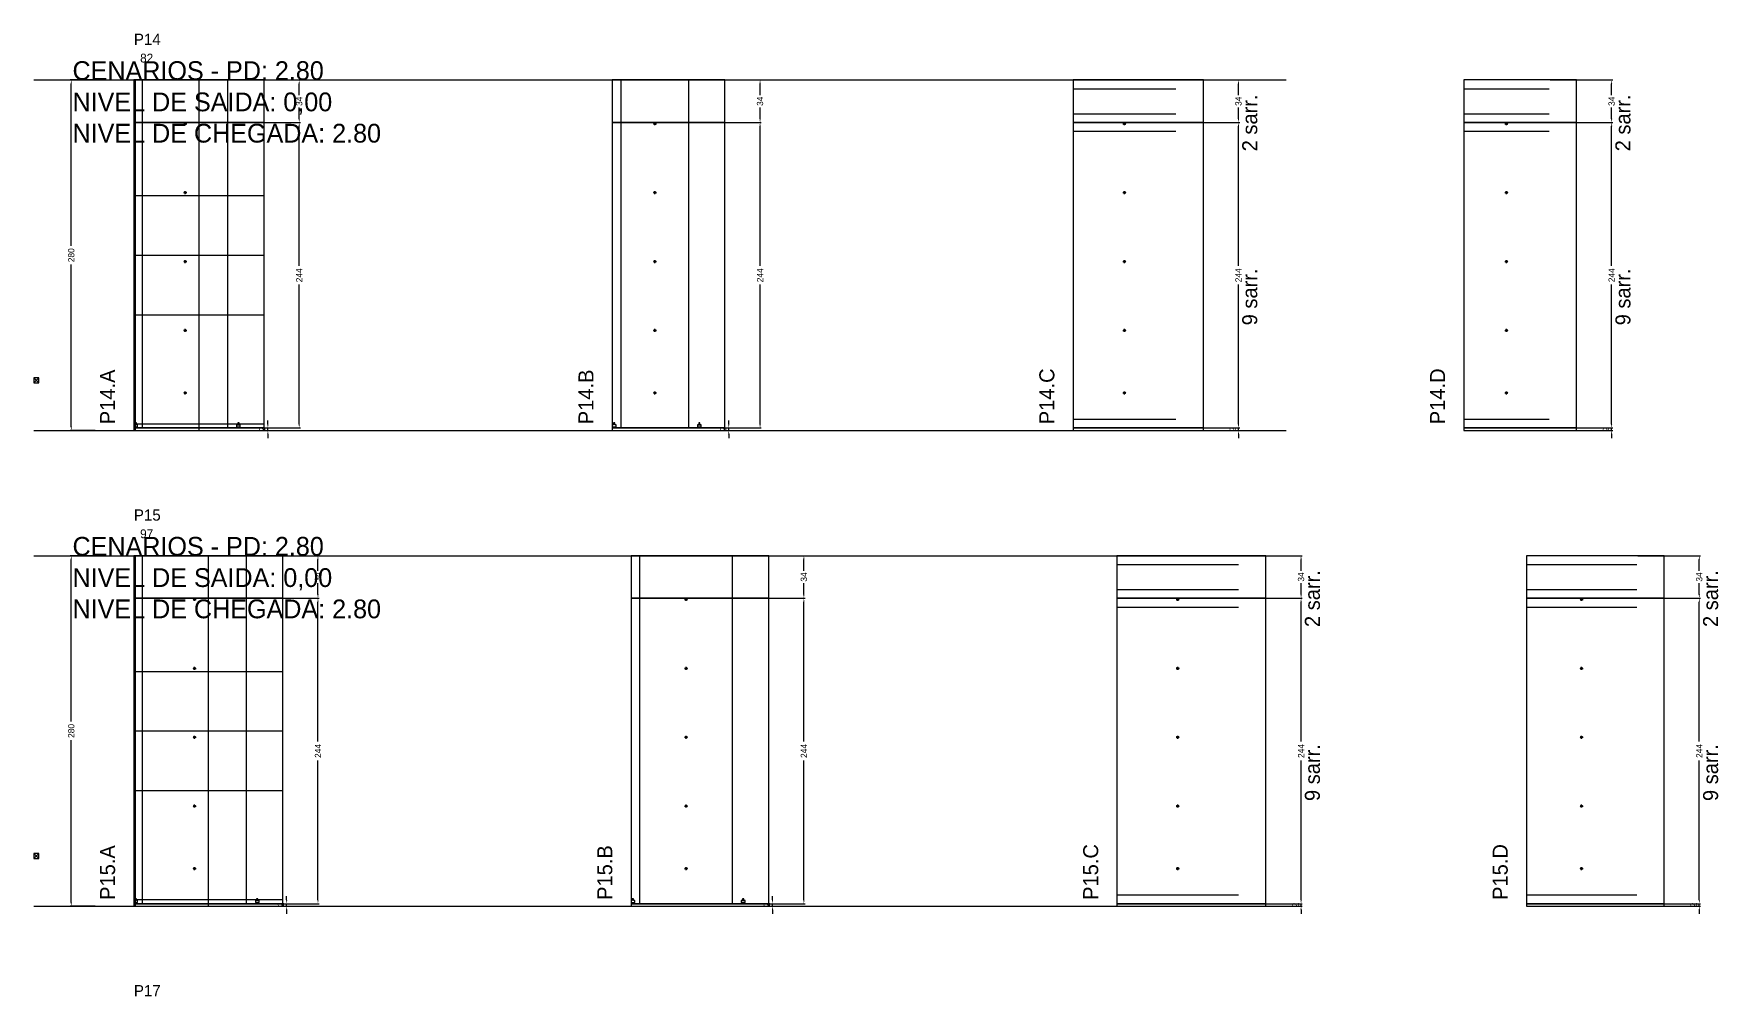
# Model space of a CAD drawing. Header units: centimetres. Extents: x -10500 to 4141, y -7986 to 295.
# Drawn here: x -7000 to -5655, y -5772 to -5003 of the extents above; entities that cross this region are included whole.
import ezdxf

# ---------------------------------------------------------------- set-up
doc = ezdxf.new("R2010")
doc.units = ezdxf.units.CM
doc.linetypes.add('DASHED', pattern=[2, -2])
for name, color, linetype in [('CHAPA', 140, 'Continuous'), ('COTA', 241, 'Continuous'), ('COTAS FURACAO', 16, 'Continuous'), ('Madeira', 30, 'Continuous'), ('MEIO_PONT', 160, 'Continuous'), ('NOMENCLATURA', 7, 'Continuous'), ('Nível', 160, 'Continuous'), ('Painéis', 200, 'Continuous'), ('Perfil Metálico', 150, 'Continuous'), ('SARR_2.2x7', 40, 'Continuous'), ('SARRAFO DE PRESSAO', 200, 'Continuous'), ('texto', 7, 'Continuous'), ('TEXTO_GERAL', 7, 'Continuous')]:
    doc.layers.add(name, color=color, linetype=linetype)
doc.dimstyles.new('PAINEL-NOVA', dxfattribs={"dimtxt": 5, "dimasz": 3, "dimexe": 1, "dimexo": 1, "dimgap": 1, "dimtad": 1, "dimcen": 2.5, "dimazin": 3, "dimtfac": 1, "dimtmove": 0, "dimatfit": 3})

# ---------------------------------------------------------------- blocks, each defined once
blk = doc.blocks.new('_CLOSEDFILLED')
at = {"color": 0, "linetype": 'BYBLOCK'}
blk.add_solid([(-1, 0.16), (0, 0), (-1, -0.16)], dxfattribs=at)
blk = doc.blocks.new('*D339')
for p, q in [((-6951, -5040), (-6971, -5040)), ((-6970, -5172.5), (-6970, -5043)), ((-6970, -5317), (-6970, -5187.5)), ((-6951, -5320), (-6971, -5320))]:
    blk.add_line(p, q)
at = {"layer": 'Defpoints'}
for p in [(-6950, -5040), (-6970, -5320), (-6950, -5320)]:
    blk.add_point(p, dxfattribs=at)
at = {"layer": 'COTA', "xscale": 3, "yscale": 3}
for p, rotation in [((-6970, -5040), 90), ((-6970, -5320), 270)]:
    blk.add_blockref('_CLOSEDFILLED', p, dxfattribs=dict(at, rotation=rotation))
at = {"layer": 'COTA', "insert": (-6970, -5180), "char_height": 5, "attachment_point": 5, "rotation": 90}
blk.add_mtext('280', dxfattribs=at)
blk = doc.blocks.new('MULDURA')
at = {"layer": 'Paineis'}
for p, q in [((0, 0), (4, 4)), ((4, 0), (0, 4))]:
    blk.add_line(p, q, dxfattribs=at)
blk.add_lwpolyline([(0, 0), (4, 0), (4, 4), (0, 4)], close=True, dxfattribs=at)
blk = doc.blocks.new('*D341')
for p, q in [((-6837, -5074), (-6787, -5074)), ((-6788, -5188.5), (-6788, -5077)), ((-6788, -5315), (-6788, -5203.5)), ((-6837, -5318), (-6787, -5318))]:
    blk.add_line(p, q)
at = {"layer": 'Defpoints'}
for p in [(-6838, -5074), (-6838, -5318), (-6788, -5318)]:
    blk.add_point(p, dxfattribs=at)
at = {"layer": 'COTA', "xscale": 3, "yscale": 3}
for p, rotation in [((-6788, -5074), 90), ((-6788, -5318), 270)]:
    blk.add_blockref('_CLOSEDFILLED', p, dxfattribs=dict(at, rotation=rotation))
at = {"layer": 'COTA', "insert": (-6788, -5196), "char_height": 5, "attachment_point": 5, "rotation": 90}
blk.add_mtext('244', dxfattribs=at)
blk = doc.blocks.new('*D342')
for p, q in [((-6837, -5040), (-6787, -5040)), ((-6788, -5052), (-6788, -5043)), ((-6788, -5071), (-6788, -5062)), ((-6837, -5074), (-6787, -5074))]:
    blk.add_line(p, q)
at = {"layer": 'Defpoints'}
for p in [(-6838, -5040), (-6838, -5074), (-6788, -5074)]:
    blk.add_point(p, dxfattribs=at)
at = {"layer": 'COTA', "xscale": 3, "yscale": 3}
for p, rotation in [((-6788, -5040), 90), ((-6788, -5074), 270)]:
    blk.add_blockref('_CLOSEDFILLED', p, dxfattribs=dict(at, rotation=rotation))
at = {"layer": 'COTA', "insert": (-6788, -5057), "char_height": 5, "attachment_point": 5, "rotation": 90}
blk.add_mtext('34', dxfattribs=at)
blk = doc.blocks.new('SLIPTEE')
at = {"layer": 'Paineis'}
blk.add_lwpolyline([(0, 0), (3, 0), (3, 1.5), (2, 1.5), (2, 3), (1, 3), (1, 1.5), (0, 1.5)], close=True, dxfattribs=at)
blk = doc.blocks.new('SLIPTDD')
at = {"layer": 'Paineis'}
blk.add_line((0, 1.5), (3, 1.5), dxfattribs=at)
blk.add_lwpolyline([(0, 0), (3, 0), (3, 1.5), (2, 1.5), (2, 3), (1, 3), (1, 1.5), (0, 1.5)], close=True, dxfattribs=at)
blk = doc.blocks.new('furacao')
at = {"layer": 'COTAS FURACAO'}
for p, q in [((-1.2, 0), (1.2, 0)), ((0, -1.2), (0, 1.2))]:
    blk.add_line(p, q, dxfattribs=at)
blk.add_circle((0, 0), 0.8, dxfattribs=at)
blk = doc.blocks.new('*D344')
for p, q in [((-6469, -5074), (-6419, -5074)), ((-6420, -5188.5), (-6420, -5077)), ((-6420, -5315), (-6420, -5203.5)), ((-6469, -5318), (-6419, -5318))]:
    blk.add_line(p, q)
at = {"layer": 'Defpoints'}
for p in [(-6470, -5074), (-6470, -5318), (-6420, -5318)]:
    blk.add_point(p, dxfattribs=at)
at = {"layer": 'COTA', "xscale": 3, "yscale": 3}
for p, rotation in [((-6420, -5074), 90), ((-6420, -5318), 270)]:
    blk.add_blockref('_CLOSEDFILLED', p, dxfattribs=dict(at, rotation=rotation))
at = {"layer": 'COTA', "insert": (-6420, -5196), "char_height": 5, "attachment_point": 5, "rotation": 90}
blk.add_mtext('244', dxfattribs=at)
blk = doc.blocks.new('*D345')
for p, q in [((-6469, -5040), (-6419, -5040)), ((-6420, -5052), (-6420, -5043)), ((-6420, -5071), (-6420, -5062)), ((-6469, -5074), (-6419, -5074))]:
    blk.add_line(p, q)
at = {"layer": 'Defpoints'}
for p in [(-6470, -5040), (-6470, -5074), (-6420, -5074)]:
    blk.add_point(p, dxfattribs=at)
at = {"layer": 'COTA', "xscale": 3, "yscale": 3}
for p, rotation in [((-6420, -5040), 90), ((-6420, -5074), 270)]:
    blk.add_blockref('_CLOSEDFILLED', p, dxfattribs=dict(at, rotation=rotation))
at = {"layer": 'COTA', "insert": (-6420, -5057), "char_height": 5, "attachment_point": 5, "rotation": 90}
blk.add_mtext('34', dxfattribs=at)
blk = doc.blocks.new('*D347')
for p, q in [((-6087, -5074), (-6037, -5074)), ((-6038, -5188.5), (-6038, -5077)), ((-6038, -5315), (-6038, -5203.5)), ((-6087, -5318), (-6037, -5318))]:
    blk.add_line(p, q)
at = {"layer": 'Defpoints'}
for p in [(-6088, -5074), (-6088, -5318), (-6038, -5318)]:
    blk.add_point(p, dxfattribs=at)
at = {"layer": 'COTA', "xscale": 3, "yscale": 3}
for p, rotation in [((-6038, -5074), 90), ((-6038, -5318), 270)]:
    blk.add_blockref('_CLOSEDFILLED', p, dxfattribs=dict(at, rotation=rotation))
at = {"layer": 'COTA', "insert": (-6038, -5196), "char_height": 5, "attachment_point": 5, "rotation": 90}
blk.add_mtext('244', dxfattribs=at)
blk = doc.blocks.new('*D348')
for p, q in [((-6087, -5040), (-6037, -5040)), ((-6038, -5052), (-6038, -5043)), ((-6038, -5071), (-6038, -5062)), ((-6087, -5074), (-6037, -5074))]:
    blk.add_line(p, q)
at = {"layer": 'Defpoints'}
for p in [(-6088, -5040), (-6088, -5074), (-6038, -5074)]:
    blk.add_point(p, dxfattribs=at)
at = {"layer": 'COTA', "xscale": 3, "yscale": 3}
for p, rotation in [((-6038, -5040), 90), ((-6038, -5074), 270)]:
    blk.add_blockref('_CLOSEDFILLED', p, dxfattribs=dict(at, rotation=rotation))
at = {"layer": 'COTA', "insert": (-6038, -5057), "char_height": 5, "attachment_point": 5, "rotation": 90}
blk.add_mtext('34', dxfattribs=at)
blk = doc.blocks.new('*D350')
for p, q in [((-5789, -5074), (-5739, -5074)), ((-5740, -5188.5), (-5740, -5077)), ((-5740, -5315), (-5740, -5203.5)), ((-5789, -5318), (-5739, -5318))]:
    blk.add_line(p, q)
at = {"layer": 'Defpoints'}
for p in [(-5790, -5074), (-5790, -5318), (-5740, -5318)]:
    blk.add_point(p, dxfattribs=at)
at = {"layer": 'COTA', "xscale": 3, "yscale": 3}
for p, rotation in [((-5740, -5074), 90), ((-5740, -5318), 270)]:
    blk.add_blockref('_CLOSEDFILLED', p, dxfattribs=dict(at, rotation=rotation))
at = {"layer": 'COTA', "insert": (-5740, -5196), "char_height": 5, "attachment_point": 5, "rotation": 90}
blk.add_mtext('244', dxfattribs=at)
blk = doc.blocks.new('*D351')
for p, q in [((-5789, -5040), (-5739, -5040)), ((-5740, -5052), (-5740, -5043)), ((-5740, -5071), (-5740, -5062)), ((-5789, -5074), (-5739, -5074))]:
    blk.add_line(p, q)
at = {"layer": 'Defpoints'}
for p in [(-5790, -5040), (-5790, -5074), (-5740, -5074)]:
    blk.add_point(p, dxfattribs=at)
at = {"layer": 'COTA', "xscale": 3, "yscale": 3}
for p, rotation in [((-5740, -5040), 90), ((-5740, -5074), 270)]:
    blk.add_blockref('_CLOSEDFILLED', p, dxfattribs=dict(at, rotation=rotation))
at = {"layer": 'COTA', "insert": (-5740, -5057), "char_height": 5, "attachment_point": 5, "rotation": 90}
blk.add_mtext('34', dxfattribs=at)
blk = doc.blocks.new('*D365')
for p, q in [((-6951, -5420), (-6971, -5420)), ((-6970, -5552.5), (-6970, -5423)), ((-6970, -5697), (-6970, -5567.5)), ((-6951, -5700), (-6971, -5700))]:
    blk.add_line(p, q)
at = {"layer": 'Defpoints'}
for p in [(-6950, -5420), (-6970, -5700), (-6950, -5700)]:
    blk.add_point(p, dxfattribs=at)
at = {"layer": 'COTA', "xscale": 3, "yscale": 3}
for p, rotation in [((-6970, -5420), 90), ((-6970, -5700), 270)]:
    blk.add_blockref('_CLOSEDFILLED', p, dxfattribs=dict(at, rotation=rotation))
at = {"layer": 'COTA', "insert": (-6970, -5560), "char_height": 5, "attachment_point": 5, "rotation": 90}
blk.add_mtext('280', dxfattribs=at)
blk = doc.blocks.new('*D367')
for p, q in [((-6822, -5454), (-6772, -5454)), ((-6773, -5568.5), (-6773, -5457)), ((-6773, -5695), (-6773, -5583.5)), ((-6822, -5698), (-6772, -5698))]:
    blk.add_line(p, q)
at = {"layer": 'Defpoints'}
for p in [(-6823, -5454), (-6823, -5698), (-6773, -5698)]:
    blk.add_point(p, dxfattribs=at)
at = {"layer": 'COTA', "xscale": 3, "yscale": 3}
for p, rotation in [((-6773, -5454), 90), ((-6773, -5698), 270)]:
    blk.add_blockref('_CLOSEDFILLED', p, dxfattribs=dict(at, rotation=rotation))
at = {"layer": 'COTA', "insert": (-6773, -5576), "char_height": 5, "attachment_point": 5, "rotation": 90}
blk.add_mtext('244', dxfattribs=at)
blk = doc.blocks.new('*D368')
for p, q in [((-6822, -5420), (-6772, -5420)), ((-6773, -5432), (-6773, -5423)), ((-6773, -5451), (-6773, -5442)), ((-6822, -5454), (-6772, -5454))]:
    blk.add_line(p, q)
at = {"layer": 'Defpoints'}
for p in [(-6823, -5420), (-6823, -5454), (-6773, -5454)]:
    blk.add_point(p, dxfattribs=at)
at = {"layer": 'COTA', "xscale": 3, "yscale": 3}
for p, rotation in [((-6773, -5420), 90), ((-6773, -5454), 270)]:
    blk.add_blockref('_CLOSEDFILLED', p, dxfattribs=dict(at, rotation=rotation))
at = {"layer": 'COTA', "insert": (-6773, -5437), "char_height": 5, "attachment_point": 5, "rotation": 90}
blk.add_mtext('34', dxfattribs=at)
blk = doc.blocks.new('*D370')
for p, q in [((-6434, -5454), (-6384, -5454)), ((-6385, -5568.5), (-6385, -5457)), ((-6385, -5695), (-6385, -5583.5)), ((-6434, -5698), (-6384, -5698))]:
    blk.add_line(p, q)
at = {"layer": 'Defpoints'}
for p in [(-6435, -5454), (-6435, -5698), (-6385, -5698)]:
    blk.add_point(p, dxfattribs=at)
at = {"layer": 'COTA', "xscale": 3, "yscale": 3}
for p, rotation in [((-6385, -5454), 90), ((-6385, -5698), 270)]:
    blk.add_blockref('_CLOSEDFILLED', p, dxfattribs=dict(at, rotation=rotation))
at = {"layer": 'COTA', "insert": (-6385, -5576), "char_height": 5, "attachment_point": 5, "rotation": 90}
blk.add_mtext('244', dxfattribs=at)
blk = doc.blocks.new('*D371')
for p, q in [((-6434, -5420), (-6384, -5420)), ((-6385, -5432), (-6385, -5423)), ((-6385, -5451), (-6385, -5442)), ((-6434, -5454), (-6384, -5454))]:
    blk.add_line(p, q)
at = {"layer": 'Defpoints'}
for p in [(-6435, -5420), (-6435, -5454), (-6385, -5454)]:
    blk.add_point(p, dxfattribs=at)
at = {"layer": 'COTA', "xscale": 3, "yscale": 3}
for p, rotation in [((-6385, -5420), 90), ((-6385, -5454), 270)]:
    blk.add_blockref('_CLOSEDFILLED', p, dxfattribs=dict(at, rotation=rotation))
at = {"layer": 'COTA', "insert": (-6385, -5437), "char_height": 5, "attachment_point": 5, "rotation": 90}
blk.add_mtext('34', dxfattribs=at)
blk = doc.blocks.new('*D373')
for p, q in [((-6037, -5454), (-5987, -5454)), ((-5988, -5568.5), (-5988, -5457)), ((-5988, -5695), (-5988, -5583.5)), ((-6037, -5698), (-5987, -5698))]:
    blk.add_line(p, q)
at = {"layer": 'Defpoints'}
for p in [(-6038, -5454), (-6038, -5698), (-5988, -5698)]:
    blk.add_point(p, dxfattribs=at)
at = {"layer": 'COTA', "xscale": 3, "yscale": 3}
for p, rotation in [((-5988, -5454), 90), ((-5988, -5698), 270)]:
    blk.add_blockref('_CLOSEDFILLED', p, dxfattribs=dict(at, rotation=rotation))
at = {"layer": 'COTA', "insert": (-5988, -5576), "char_height": 5, "attachment_point": 5, "rotation": 90}
blk.add_mtext('244', dxfattribs=at)
blk = doc.blocks.new('*D374')
for p, q in [((-6037, -5420), (-5987, -5420)), ((-5988, -5432), (-5988, -5423)), ((-5988, -5451), (-5988, -5442)), ((-6037, -5454), (-5987, -5454))]:
    blk.add_line(p, q)
at = {"layer": 'Defpoints'}
for p in [(-6038, -5420), (-6038, -5454), (-5988, -5454)]:
    blk.add_point(p, dxfattribs=at)
at = {"layer": 'COTA', "xscale": 3, "yscale": 3}
for p, rotation in [((-5988, -5420), 90), ((-5988, -5454), 270)]:
    blk.add_blockref('_CLOSEDFILLED', p, dxfattribs=dict(at, rotation=rotation))
at = {"layer": 'COTA', "insert": (-5988, -5437), "char_height": 5, "attachment_point": 5, "rotation": 90}
blk.add_mtext('34', dxfattribs=at)
blk = doc.blocks.new('*D376')
for p, q in [((-5719, -5454), (-5669, -5454)), ((-5670, -5568.5), (-5670, -5457)), ((-5670, -5695), (-5670, -5583.5)), ((-5719, -5698), (-5669, -5698))]:
    blk.add_line(p, q)
at = {"layer": 'Defpoints'}
for p in [(-5720, -5454), (-5720, -5698), (-5670, -5698)]:
    blk.add_point(p, dxfattribs=at)
at = {"layer": 'COTA', "xscale": 3, "yscale": 3}
for p, rotation in [((-5670, -5454), 90), ((-5670, -5698), 270)]:
    blk.add_blockref('_CLOSEDFILLED', p, dxfattribs=dict(at, rotation=rotation))
at = {"layer": 'COTA', "insert": (-5670, -5576), "char_height": 5, "attachment_point": 5, "rotation": 90}
blk.add_mtext('244', dxfattribs=at)
blk = doc.blocks.new('*D377')
for p, q in [((-5719, -5420), (-5669, -5420)), ((-5670, -5432), (-5670, -5423)), ((-5670, -5451), (-5670, -5442)), ((-5719, -5454), (-5669, -5454))]:
    blk.add_line(p, q)
at = {"layer": 'Defpoints'}
for p in [(-5720, -5420), (-5720, -5454), (-5670, -5454)]:
    blk.add_point(p, dxfattribs=at)
at = {"layer": 'COTA', "xscale": 3, "yscale": 3}
for p, rotation in [((-5670, -5420), 90), ((-5670, -5454), 270)]:
    blk.add_blockref('_CLOSEDFILLED', p, dxfattribs=dict(at, rotation=rotation))
at = {"layer": 'COTA', "insert": (-5670, -5437), "char_height": 5, "attachment_point": 5, "rotation": 90}
blk.add_mtext('34', dxfattribs=at)

msp = doc.modelspace()

# ---------------------------------------------------------------- linework, layer by layer
at = {"layer": 'CHAPA'}
for points in [[(-6920, -5320), (-6918.8, -5320), (-6918.8, -5040), (-6920, -5040)], [(-6920, -5700), (-6918.8, -5700), (-6918.8, -5420), (-6920, -5420)]]:
    msp.add_lwpolyline(points, close=True, dxfattribs=at)
at = {"layer": 'Madeira'}
for points in [[(-6920, -5132.4), (-6816, -5132.4)], [(-6920, -5227.6), (-6816, -5227.6)], [(-6920, -5512.4), (-6801, -5512.4)], [(-6920, -5607.6), (-6801, -5607.6)]]:
    msp.add_lwpolyline(points, dxfattribs=at)
at = {"layer": 'MEIO_PONT'}
for points in [[(-6920, -5180), (-6816, -5180)], [(-6920, -5560), (-6801, -5560)]]:
    msp.add_lwpolyline(points, dxfattribs=at)
at = {"layer": 'Nível', "linetype": 'DASHED'}
for points in [[(-7000, -5040), (-6000, -5040)], [(-7000, -5320), (-6000, -5320)], [(-7000, -5420), (-6000, -5420)], [(-7000, -5700), (-6000, -5700)]]:
    msp.add_lwpolyline(points, dxfattribs=at)
at = {"layer": 'Painéis'}
for points in [[(-6920, -5074), (-6816, -5074), (-6816, -5040), (-6920, -5040)], [(-6920, -5320), (-6816, -5320), (-6816, -5040), (-6920, -5040)], [(-6538, -5074), (-6448, -5074), (-6448, -5040), (-6538, -5040)], [(-6170, -5074), (-6066, -5074), (-6066, -5040), (-6170, -5040)], [(-5858, -5074), (-5768, -5074), (-5768, -5040), (-5858, -5040)], [(-6920, -5318), (-6816, -5318), (-6816, -5074), (-6920, -5074)], [(-6538, -5318), (-6448, -5318), (-6448, -5074), (-6538, -5074)], [(-6170, -5318), (-6066, -5318), (-6066, -5074), (-6170, -5074)], [(-5858, -5318), (-5768, -5318), (-5768, -5074), (-5858, -5074)], [(-6920, -5320), (-6816, -5320), (-6816, -5318), (-6920, -5318)], [(-6538, -5320), (-6448, -5320), (-6448, -5318), (-6538, -5318)], [(-6170, -5320), (-6066, -5320), (-6066, -5318), (-6170, -5318)], [(-5858, -5320), (-5768, -5320), (-5768, -5318), (-5858, -5318)], [(-6920, -5454), (-6801, -5454), (-6801, -5420), (-6920, -5420)], [(-6920, -5700), (-6801, -5700), (-6801, -5420), (-6920, -5420)], [(-6523, -5454), (-6413, -5454), (-6413, -5420), (-6523, -5420)], [(-6135, -5454), (-6016, -5454), (-6016, -5420), (-6135, -5420)], [(-5808, -5454), (-5698, -5454), (-5698, -5420), (-5808, -5420)], [(-6920, -5698), (-6801, -5698), (-6801, -5454), (-6920, -5454)], [(-6523, -5698), (-6413, -5698), (-6413, -5454), (-6523, -5454)], [(-6135, -5698), (-6016, -5698), (-6016, -5454), (-6135, -5454)], [(-5808, -5698), (-5698, -5698), (-5698, -5454), (-5808, -5454)], [(-6920, -5700), (-6801, -5700), (-6801, -5698), (-6920, -5698)], [(-6523, -5700), (-6413, -5700), (-6413, -5698), (-6523, -5698)], [(-6135, -5700), (-6016, -5700), (-6016, -5698), (-6135, -5698)], [(-5808, -5700), (-5698, -5700), (-5698, -5698), (-5808, -5698)]]:
    msp.add_lwpolyline(points, close=True, dxfattribs=at)
at = {"layer": 'Perfil Metálico'}
for p, q in [((-6868, -5320), (-6868, -5040)), ((-6860.5, -5700), (-6860.5, -5420))]:
    msp.add_line(p, q, dxfattribs=at)
at = {"layer": 'SARR_2.2x7'}
for points in [[(-6913, -5074), (-6913, -5040)], [(-6845, -5074), (-6845, -5040)], [(-6531, -5074), (-6531, -5040)], [(-6477, -5074), (-6477, -5040)], [(-6170, -5047), (-6088, -5047)], [(-5858, -5047), (-5790, -5047)], [(-6170, -5067), (-6088, -5067)], [(-5858, -5067), (-5790, -5067)], [(-6170, -5081), (-6088, -5081)], [(-5858, -5081), (-5790, -5081)], [(-6170, -5311), (-6088, -5311)], [(-5858, -5311), (-5790, -5311)], [(-6913, -5454), (-6913, -5420)], [(-6830, -5454), (-6830, -5420)], [(-6516, -5454), (-6516, -5420)], [(-6442, -5454), (-6442, -5420)], [(-6135, -5427), (-6038, -5427)], [(-5808, -5427), (-5720, -5427)], [(-6135, -5447), (-6038, -5447)], [(-5808, -5447), (-5720, -5447)], [(-6135, -5461), (-6038, -5461)], [(-5808, -5461), (-5720, -5461)], [(-6135, -5691), (-6038, -5691)], [(-5808, -5691), (-5720, -5691)]]:
    msp.add_lwpolyline(points, dxfattribs=at)
at = {"layer": 'SARR_2.2x7', "linetype": 'DASHED'}
for points in [[(-6913, -5318), (-6913, -5074)], [(-6845, -5318), (-6845, -5074)], [(-6531, -5318), (-6531, -5074)], [(-6477, -5318), (-6477, -5074)], [(-6913, -5698), (-6913, -5454)], [(-6830, -5698), (-6830, -5454)], [(-6516, -5698), (-6516, -5454)], [(-6442, -5698), (-6442, -5454)]]:
    msp.add_lwpolyline(points, dxfattribs=at)
at = {"layer": 'SARRAFO DE PRESSAO'}
for points in [[(-6920, -5320), (-6816, -5320), (-6816, -5315), (-6920, -5315)], [(-6920, -5700), (-6801, -5700), (-6801, -5695), (-6920, -5695)]]:
    msp.add_lwpolyline(points, close=True, dxfattribs=at)

# ---------------------------------------------------------------- block references
at = {"layer": 'COTA'}
for name, p in [('furacao', (-6879, -5075)), ('furacao', (-6504, -5075)), ('furacao', (-6129, -5075)), ('furacao', (-5824, -5075)), ('furacao', (-6879, -5130)), ('furacao', (-6504, -5130)), ('furacao', (-6129, -5130)), ('furacao', (-5824, -5130)), ('furacao', (-6879, -5185)), ('furacao', (-6504, -5185)), ('furacao', (-6129, -5185)), ('furacao', (-5824, -5185)), ('furacao', (-6879, -5240)), ('furacao', (-6504, -5240)), ('furacao', (-6129, -5240)), ('furacao', (-5824, -5240)), ('MULDURA', (-7000, -5282)), ('furacao', (-6879, -5290)), ('furacao', (-6504, -5290)), ('furacao', (-6129, -5290)), ('furacao', (-5824, -5290)), ('SLIPTEE', (-6920, -5317)), ('SLIPTDD', (-6838, -5317)), ('SLIPTEE', (-6538, -5317)), ('SLIPTDD', (-6470, -5317)), ('furacao', (-6871.5, -5455)), ('furacao', (-6479, -5455)), ('furacao', (-6086.5, -5455)), ('furacao', (-5764, -5455)), ('furacao', (-6871.5, -5510)), ('furacao', (-6479, -5510)), ('furacao', (-6086.5, -5510)), ('furacao', (-5764, -5510)), ('furacao', (-6871.5, -5565)), ('furacao', (-6479, -5565)), ('furacao', (-6086.5, -5565)), ('furacao', (-5764, -5565)), ('furacao', (-6871.5, -5620)), ('furacao', (-6479, -5620)), ('furacao', (-6086.5, -5620)), ('furacao', (-5764, -5620)), ('MULDURA', (-7000, -5662)), ('furacao', (-6871.5, -5670)), ('furacao', (-6479, -5670)), ('furacao', (-6086.5, -5670)), ('furacao', (-5764, -5670)), ('SLIPTEE', (-6920, -5697)), ('SLIPTDD', (-6823, -5697)), ('SLIPTEE', (-6523, -5697)), ('SLIPTDD', (-6435, -5697))]:
    msp.add_blockref(name, p, dxfattribs=at)

# ---------------------------------------------------------------- texts
at = {"layer": 'NOMENCLATURA'}
for s, p in [('CENARIOS - PD: 2.80', (-6969, -5040)), ('NIVEL DE SAIDA: 0,00', (-6969, -5065)), ('NIVEL DE CHEGADA: 2.80', (-6969, -5090)), ('CENARIOS - PD: 2.80', (-6969, -5420)), ('NIVEL DE SAIDA: 0,00', (-6969, -5445)), ('NIVEL DE CHEGADA: 2.80', (-6969, -5470))]:
    msp.add_text(s, height=15, dxfattribs=at).set_placement(p)
for s, p in [('2 sarr.', (-6023, -5097)), ('2 sarr.', (-5725, -5097)), ('9 sarr.', (-6023, -5236)), ('9 sarr.', (-5725, -5236)), ('P14.A', (-6935, -5315)), ('P14.B', (-6553, -5315)), ('P14.C', (-6185, -5315)), ('P14.D', (-5873, -5315)), ('2 sarr.', (-5973, -5477)), ('2 sarr.', (-5655, -5477)), ('9 sarr.', (-5973, -5616)), ('9 sarr.', (-5655, -5616)), ('P15.A', (-6935, -5695)), ('P15.B', (-6538, -5695)), ('P15.C', (-6150, -5695)), ('P15.D', (-5823, -5695))]:
    msp.add_text(s, height=12, rotation=90, dxfattribs=at).set_placement(p)
at = {"layer": 'texto'}
for s, p in [('82', (-6915, -5026)), ('97', (-6915, -5406))]:
    msp.add_text(s, height=7, dxfattribs=at).set_placement(p)
at = {"layer": 'TEXTO_GERAL'}
for s, p in [('P14', (-6920, -5012)), ('P15', (-6920, -5392)), ('P17', (-6920, -5772))]:
    msp.add_text(s, height=9, dxfattribs=at).set_placement(p)

# ---------------------------------------------------------------- dimensions: what is measured, and where the dimension line sits
at = {"layer": 'COTA'}
for base, p1, p2, picture, middle in [((-6970, -5320), (-6950, -5320), (-6950, -5040), '*D339', (-6970, -5180)), ((-6788, -5074), (-6838, -5074), (-6838, -5040), '*D342', (-6788, -5057)), ((-6420, -5074), (-6470, -5074), (-6470, -5040), '*D345', (-6420, -5057)), ((-6038, -5074), (-6088, -5074), (-6088, -5040), '*D348', (-6038, -5057)), ((-5740, -5074), (-5790, -5074), (-5790, -5040), '*D351', (-5740, -5057)), ((-6788, -5318), (-6838, -5318), (-6838, -5074), '*D341', (-6788, -5196)), ((-6420, -5318), (-6470, -5318), (-6470, -5074), '*D344', (-6420, -5196)), ((-6038, -5318), (-6088, -5318), (-6088, -5074), '*D347', (-6038, -5196)), ((-5740, -5318), (-5790, -5318), (-5790, -5074), '*D350', (-5740, -5196)), ((-6970, -5700), (-6950, -5700), (-6950, -5420), '*D365', (-6970, -5560)), ((-6773, -5454), (-6823, -5454), (-6823, -5420), '*D368', (-6773, -5437)), ((-6385, -5454), (-6435, -5454), (-6435, -5420), '*D371', (-6385, -5437)), ((-5988, -5454), (-6038, -5454), (-6038, -5420), '*D374', (-5988, -5437)), ((-5670, -5454), (-5720, -5454), (-5720, -5420), '*D377', (-5670, -5437)), ((-6773, -5698), (-6823, -5698), (-6823, -5454), '*D367', (-6773, -5576)), ((-6385, -5698), (-6435, -5698), (-6435, -5454), '*D370', (-6385, -5576)), ((-5988, -5698), (-6038, -5698), (-6038, -5454), '*D373', (-5988, -5576)), ((-5670, -5698), (-5720, -5698), (-5720, -5454), '*D376', (-5670, -5576))]:
    dim = msp.add_linear_dim(base=base, p1=p1, p2=p2, angle=90, dimstyle='PAINEL-NOVA', dxfattribs=at)
    dim.commit()
    dim.dimension.update_dxf_attribs({"geometry": picture, "text_midpoint": middle})
for base, p1, p2 in [((-6813, -5320), (-6838, -5320), (-6838, -5318)), ((-6445, -5320), (-6470, -5320), (-6470, -5318)), ((-6038, -5320), (-6088, -5320), (-6088, -5318)), ((-5740, -5320), (-5790, -5320), (-5790, -5318)), ((-6798, -5700), (-6823, -5700), (-6823, -5698)), ((-6410, -5700), (-6435, -5700), (-6435, -5698)), ((-5988, -5700), (-6038, -5700), (-6038, -5698)), ((-5670, -5700), (-5720, -5700), (-5720, -5698))]:
    msp.add_linear_dim(base=base, p1=p1, p2=p2, angle=90, dimstyle='PAINEL-NOVA', dxfattribs=at).render()

doc.saveas('drawing.dxf')
